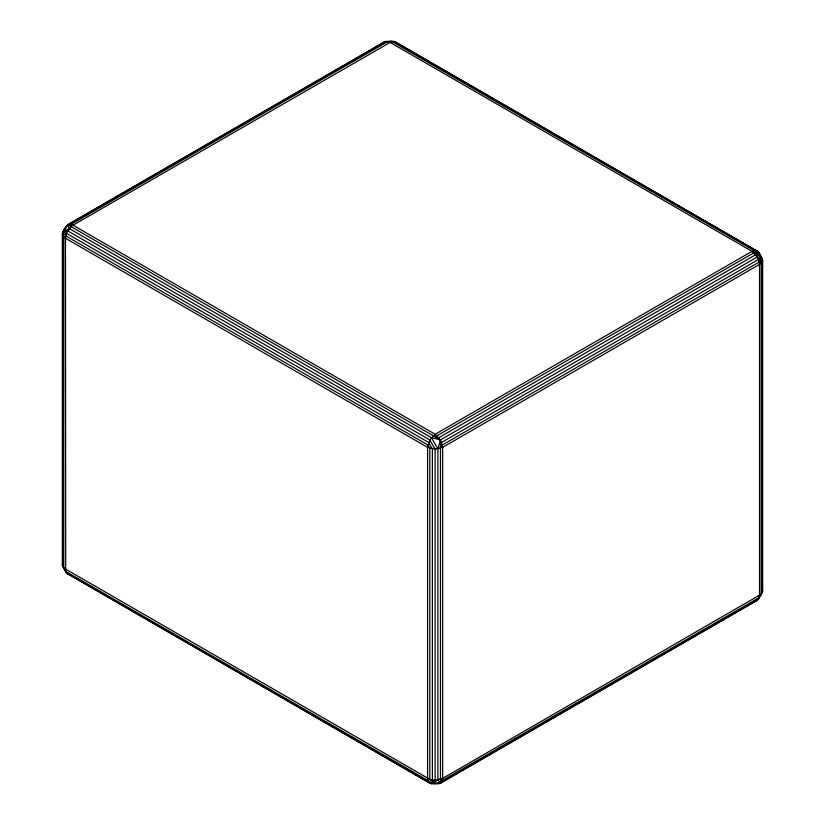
<?xml version="1.0" encoding="UTF-8"?>
<svg xmlns="http://www.w3.org/2000/svg" width="825" height="825" viewBox="0 0 825 825"><rect width="100%" height="100%" fill="white"/><g stroke="black" fill="none" stroke-linecap="round" stroke-linejoin="round"><path stroke-width="1.24" d="M66.464 225.782L63.762 230.835L67.671 224.668L440.468 439.911L442.674 447.346L442.674 778.387L441.664 782.152L440.468 783.265L433.177 783.575L438.91 783.75L758.536 599.218L759.547 595.444L759.547 264.402L758.536 259.462L753.947 250.501L391.823 41.425L384.532 41.735L67.671 224.668L62.7 232.32L62.7 566.548L66.464 573.076L431.362 783.75L440.468 783.265L440.468 439.911L435.136 434.28L73.002 225.204C67.011 221.378 63.938 229.505 62.329 233.908L62.329 564.95L66.464 573.076L429.794 783.265L440.468 783.265L757.329 600.332L762.671 591.092L762.671 260.05L758.536 251.924L395.206 41.735L385.667 41.673L393.638 41.25L758.536 251.924L762.3 258.452L762.3 592.68L757.329 600.332L755.772 600.806M65.453 229.556L65.711 227.453M62.7 563.362L62.329 564.95L64.701 569.064M440.468 783.265L437.9 779.976L437.9 448.934L440.468 439.911L757.329 256.967L755.772 250.326L751.998 251.336L435.136 434.28L429.794 439.911L427.587 447.346L427.587 778.387L427.845 780.491L429.794 783.265L435.136 780.192L442.674 778.387L761.238 594.165L761.238 263.123L757.329 256.967L751.998 251.336L389.864 42.261L386.09 41.25L69.228 224.194L71.053 226.627L66.464 233.331L65.453 238.27L65.711 571.416L427.845 780.491L429.794 779.367L435.136 780.192L435.136 449.151L429.794 439.911L67.671 230.835L62.329 233.908L62.7 235.507L65.453 238.27L427.587 447.346L435.136 449.151L442.674 447.346L759.547 264.402L762.3 261.638L762.671 260.05L757.329 250.81L755.772 250.326L762.3 261.638L757.329 256.967M757.329 600.332L761.238 594.165L759.289 597.548L442.417 780.491L440.468 779.367L441.664 782.152M383.336 42.848L384.532 41.735M62.7 232.32L69.228 228.546L431.362 437.621L440.468 439.911M62.7 235.507L66.464 233.331L428.598 442.406L432.372 448.934L432.372 779.976L428.598 782.152M431.362 783.75L437.9 779.976M67.671 574.19L69.228 574.674M431.362 437.621L437.9 448.934M67.671 224.668L69.228 228.546M762.3 589.493L762.671 591.092M441.664 442.406L440.468 448.326L442.417 444.943L759.289 261.999L761.238 263.123L758.536 259.462L441.664 442.406M73.002 225.204L71.053 226.627L71.053 224.369L387.915 41.425L391.823 41.425L73.002 225.204M65.711 235.868L63.762 236.992L63.762 568.033L429.794 779.367L429.794 448.326L427.845 444.943L65.711 235.868M753.947 252.759L437.085 435.703L433.177 435.703L438.91 437.621L755.772 254.678L753.947 250.501L753.947 252.759"/></g></svg>
